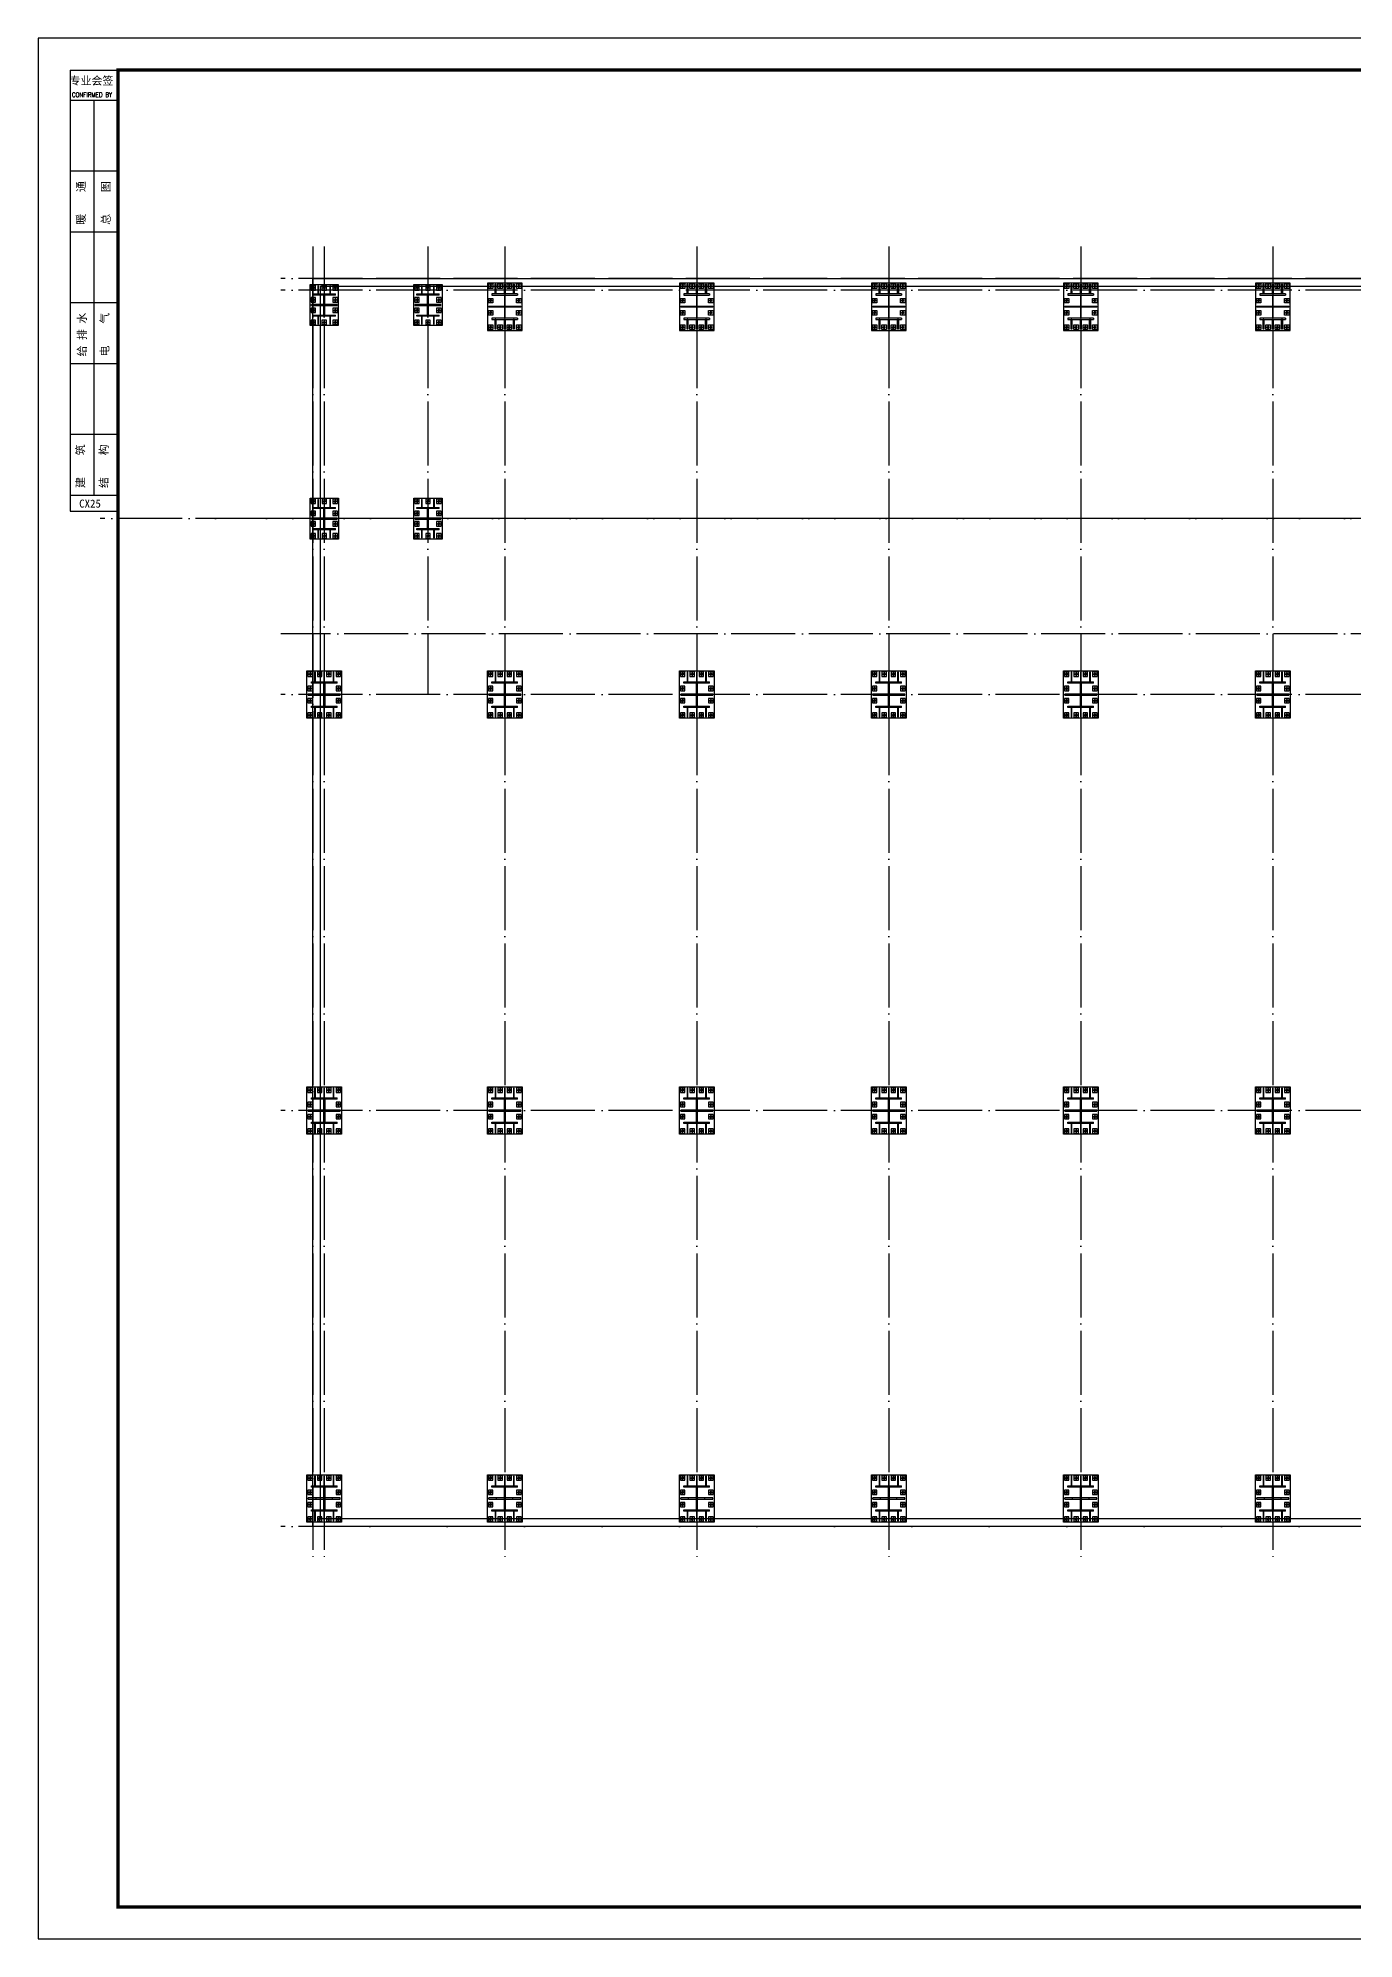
# Model space of a CAD drawing. Extents: x -138012 to 2129925, y -311560 to 0.
# Drawn here: x 530520 to 571642, y -195960 to -136560 of the extents above; entities that cross this region are included whole.
import ezdxf

# ---------------------------------------------------------------- set-up
doc = ezdxf.new("R2010")
doc.units = 0
doc.header["$LTSCALE"] = 1000
doc.header["$MEASUREMENT"] = 0
doc.linetypes.add('DOTE', pattern=[2.42, 2, -0.2, 0.02, -0.2])
doc.layers.get('0').update_dxf_attribs({"linetype": 'CONTINUOUS'})
for name, color, linetype in [('10', 7, 'CONTINUOUS'), ('BOLT', 7, 'CONTINUOUS'), ('DOTE', 253, 'DOTE'), ('PUB_TITLE', 4, 'CONTINUOUS'), ('TEXT', 7, 'CONTINUOUS'), ('图框', 4, 'CONTINUOUS'), ('柱_主零件_实线', 2, 'CONTINUOUS'), ('柱_零件_实线', 3, 'CONTINUOUS'), ('柱构件', 2, 'CONTINUOUS'), ('索引标注', 253, 'CONTINUOUS'), ('螺栓组-普通_实线', 253, 'CONTINUOUS')]:
    doc.layers.add(name, color=color, linetype=linetype)
doc.styles.add('iIcon2', font='')
doc.styles.add('MIMI-TKWZ', font='romanc.shx', dxfattribs={"width": 0.75, "oblique": 15, "bigfont": 'bigfont.shx'})
doc.styles.get('iIcon2').set_extended_font_data('SimSun')

# ---------------------------------------------------------------- blocks, each defined once
blk = doc.blocks.new('A$C73615854')
at = {"layer": 'BOLT'}
blk.add_hatch(color=256, dxfattribs=at).paths.add_polyline_path([(120, -84), (-12, 180), (120, 444), (252, 180)])
for p, q in [((-144, 180, 302), (384, 180, 302)), ((120, -84, 302), (-12, 180, 302)), ((120, 420, 302), (0, 180, 302)), ((120, -216, 302), (120, 576, 302)), ((120, 444, 302), (252, 180, 302)), ((120, -84, 302), (252, 180, 302))]:
    blk.add_line(p, q, dxfattribs=at)
blk = doc.blocks.new('5435234')
at = {"layer": '柱_主零件_实线'}
for p, q in [((544904, -169897), (544904, -169876)), ((544904, -169876), (545304, -169876)), ((545304, -169897), (545304, -169876)), ((545304, -169897), (544904, -169897)), ((545098, -170255), (545098, -169897)), ((545098, -169932), (545111, -169932)), ((545111, -169897), (545111, -170255)), ((544904, -170276), (544904, -170255)), ((544904, -170255), (545304, -170255)), ((545304, -170276), (544904, -170276)), ((545098, -170220), (545111, -170220)), ((545304, -170276), (545304, -170255))]:
    blk.add_line(p, q, dxfattribs=at)
at = {"layer": '柱_零件_实线'}
for p, q in [((544834, -170446), (544834, -169706)), ((544834, -169706), (545374, -169706)), ((544919, -169721), (544849, -169721)), ((544849, -169721), (544849, -169791)), ((544849, -169791), (544919, -169791)), ((544919, -169791), (544919, -169721)), ((544954, -169726), (544954, -169876)), ((544966, -169726), (544954, -169726)), ((544966, -169801), (544954, -169801)), ((544966, -169876), (544954, -169876)), ((544966, -169876), (544966, -169726)), ((545067, -169721), (544997, -169721)), ((544997, -169721), (544997, -169791)), ((544997, -169791), (545067, -169791)), ((545067, -169791), (545067, -169721)), ((545110, -169726), (545098, -169726)), ((545098, -169726), (545098, -169876)), ((545110, -169801), (545098, -169801)), ((545110, -169876), (545098, -169876)), ((545110, -169876), (545110, -169726)), ((545211, -169721), (545141, -169721)), ((545141, -169721), (545141, -169791)), ((545141, -169791), (545211, -169791)), ((545211, -169791), (545211, -169721)), ((545254, -169726), (545242, -169726)), ((545242, -169726), (545242, -169876)), ((545254, -169801), (545242, -169801)), ((545254, -169876), (545242, -169876)), ((545254, -169876), (545254, -169726)), ((545359, -169721), (545289, -169721)), ((545289, -169721), (545289, -169791)), ((545289, -169791), (545359, -169791)), ((545359, -169791), (545359, -169721)), ((545374, -169706), (545374, -170446)), ((544849, -169946), (544849, -170016)), ((544919, -169946), (544849, -169946)), ((544849, -170016), (544919, -170016)), ((544849, -170136), (544849, -170206)), ((544919, -170136), (544849, -170136)), ((545098, -170068), (544855, -170068)), ((544855, -170084), (544855, -170068)), ((544855, -170084), (545098, -170084)), ((544919, -170016), (544919, -169946)), ((544919, -170206), (544919, -170136)), ((544976, -170084), (544976, -170068)), ((545098, -170084), (545098, -170068)), ((545354, -170068), (545111, -170068)), ((545111, -170084), (545111, -170068)), ((545111, -170084), (545354, -170084)), ((545233, -170084), (545233, -170068)), ((545289, -169946), (545289, -170016)), ((545359, -169946), (545289, -169946)), ((545289, -170016), (545359, -170016)), ((545289, -170136), (545289, -170206)), ((545359, -170136), (545289, -170136)), ((545354, -170084), (545354, -170068)), ((545359, -170016), (545359, -169946)), ((545359, -170206), (545359, -170136)), ((545374, -170446), (544834, -170446)), ((544849, -170206), (544919, -170206)), ((544849, -170361), (544849, -170431)), ((544919, -170361), (544849, -170361)), ((544849, -170431), (544919, -170431)), ((544919, -170431), (544919, -170361)), ((544954, -170276), (544954, -170426)), ((544966, -170276), (544954, -170276)), ((544966, -170351), (544954, -170351)), ((544966, -170426), (544954, -170426)), ((544966, -170426), (544966, -170276)), ((545067, -170361), (544997, -170361)), ((544997, -170361), (544997, -170431)), ((544997, -170431), (545067, -170431)), ((545067, -170431), (545067, -170361)), ((545098, -170276), (545098, -170426)), ((545110, -170276), (545098, -170276)), ((545110, -170351), (545098, -170351)), ((545110, -170426), (545098, -170426)), ((545110, -170426), (545110, -170276)), ((545211, -170361), (545141, -170361)), ((545141, -170361), (545141, -170431)), ((545141, -170431), (545211, -170431)), ((545211, -170431), (545211, -170361)), ((545242, -170276), (545242, -170426)), ((545254, -170276), (545242, -170276)), ((545254, -170351), (545242, -170351)), ((545254, -170426), (545242, -170426)), ((545254, -170426), (545254, -170276)), ((545289, -170206), (545359, -170206)), ((545289, -170361), (545289, -170431)), ((545359, -170361), (545289, -170361)), ((545289, -170431), (545359, -170431)), ((545359, -170431), (545359, -170361))]:
    blk.add_line(p, q, dxfattribs=at)
at = {"layer": '螺栓组-普通_实线', "color": 253}
for p, q in [((544904, -169756), (544864, -169756)), ((544884, -169726), (544884, -169786)), ((545052, -169756), (545012, -169756)), ((545032, -169726), (545032, -169786)), ((545196, -169756), (545156, -169756)), ((545176, -169726), (545176, -169786)), ((545344, -169756), (545304, -169756)), ((545324, -169726), (545324, -169786)), ((544904, -169981), (544864, -169981)), ((544904, -170171), (544864, -170171)), ((544884, -169951), (544884, -170011)), ((544884, -170141), (544884, -170201)), ((545344, -169981), (545304, -169981)), ((545344, -170171), (545304, -170171)), ((545324, -169951), (545324, -170011)), ((545324, -170141), (545324, -170201)), ((544904, -170396), (544864, -170396)), ((544884, -170366), (544884, -170426)), ((545052, -170396), (545012, -170396)), ((545032, -170366), (545032, -170426)), ((545196, -170396), (545156, -170396)), ((545176, -170366), (545176, -170426)), ((545344, -170396), (545304, -170396)), ((545324, -170366), (545324, -170426))]:
    blk.add_line(p, q, dxfattribs=at)
at = {"xscale": -0.0897212969721295, "yscale": 0.08972129691392183, "zscale": 0.08972129688271649, "rotation": 180}
for p in [(544873, -169740, -27), (545021, -169740, -27), (545165, -169740, -27), (545313, -169740, -27), (544873, -169965, -27), (544873, -170155, -27), (545313, -169965, -27), (545313, -170155, -27), (544873, -170380, -27), (545021, -170380, -27), (545165, -170380, -27), (545313, -170380, -27)]:
    blk.add_blockref('A$C73615854', p, dxfattribs=at)
blk = doc.blocks.new('345235')
at = {"layer": '柱_主零件_实线'}
for p, q in [((544904, -182457), (544904, -182436)), ((544904, -182436), (545304, -182436)), ((545304, -182457), (544904, -182457)), ((545098, -182815), (545098, -182457)), ((545098, -182492), (545111, -182492)), ((545111, -182457), (545111, -182815)), ((545304, -182457), (545304, -182436)), ((544904, -182836), (544904, -182815)), ((544904, -182815), (545304, -182815)), ((545304, -182836), (544904, -182836)), ((545098, -182780), (545111, -182780)), ((545304, -182836), (545304, -182815))]:
    blk.add_line(p, q, dxfattribs=at)
at = {"layer": '柱_零件_实线'}
for p, q in [((544834, -183006), (544834, -182266)), ((544834, -182266), (545374, -182266)), ((544919, -182281), (544849, -182281)), ((544849, -182281), (544849, -182351)), ((544849, -182351), (544919, -182351)), ((544919, -182351), (544919, -182281)), ((544954, -182286), (544954, -182436)), ((544966, -182286), (544954, -182286)), ((544966, -182436), (544966, -182286)), ((545067, -182281), (544997, -182281)), ((544997, -182281), (544997, -182351)), ((544997, -182351), (545067, -182351)), ((545067, -182351), (545067, -182281)), ((545110, -182286), (545098, -182286)), ((545098, -182286), (545098, -182436)), ((545110, -182436), (545110, -182286)), ((545211, -182281), (545141, -182281)), ((545141, -182281), (545141, -182351)), ((545141, -182351), (545211, -182351)), ((545211, -182351), (545211, -182281)), ((545254, -182286), (545242, -182286)), ((545242, -182286), (545242, -182436)), ((545254, -182436), (545254, -182286)), ((545359, -182281), (545289, -182281)), ((545289, -182281), (545289, -182351)), ((545289, -182351), (545359, -182351)), ((545359, -182351), (545359, -182281)), ((545374, -182266), (545374, -183006)), ((544849, -182506), (544849, -182576)), ((544919, -182506), (544849, -182506)), ((544849, -182576), (544919, -182576)), ((545098, -182628), (544855, -182628)), ((544855, -182644), (544855, -182628)), ((544855, -182644), (545098, -182644)), ((544919, -182576), (544919, -182506)), ((544966, -182361), (544954, -182361)), ((544966, -182436), (544954, -182436)), ((544976, -182644), (544976, -182628)), ((545110, -182361), (545098, -182361)), ((545110, -182436), (545098, -182436)), ((545098, -182644), (545098, -182628)), ((545354, -182628), (545111, -182628)), ((545111, -182644), (545111, -182628)), ((545111, -182644), (545354, -182644)), ((545233, -182644), (545233, -182628)), ((545254, -182361), (545242, -182361)), ((545254, -182436), (545242, -182436)), ((545289, -182506), (545289, -182576)), ((545359, -182506), (545289, -182506)), ((545289, -182576), (545359, -182576)), ((545354, -182644), (545354, -182628)), ((545359, -182576), (545359, -182506)), ((544849, -182696), (544849, -182766)), ((544919, -182696), (544849, -182696)), ((544849, -182766), (544919, -182766)), ((544849, -182921), (544849, -182991)), ((544919, -182921), (544849, -182921)), ((544919, -182766), (544919, -182696)), ((544919, -182991), (544919, -182921)), ((544954, -182836), (544954, -182986)), ((544966, -182836), (544954, -182836)), ((544966, -182911), (544954, -182911)), ((544966, -182986), (544966, -182836)), ((545067, -182921), (544997, -182921)), ((544997, -182921), (544997, -182991)), ((545067, -182991), (545067, -182921)), ((545098, -182836), (545098, -182986)), ((545110, -182836), (545098, -182836)), ((545110, -182911), (545098, -182911)), ((545110, -182986), (545110, -182836)), ((545211, -182921), (545141, -182921)), ((545141, -182921), (545141, -182991)), ((545211, -182991), (545211, -182921)), ((545242, -182836), (545242, -182986)), ((545254, -182836), (545242, -182836)), ((545254, -182911), (545242, -182911)), ((545254, -182986), (545254, -182836)), ((545289, -182696), (545289, -182766)), ((545359, -182696), (545289, -182696)), ((545289, -182766), (545359, -182766)), ((545289, -182921), (545289, -182991)), ((545359, -182921), (545289, -182921)), ((545359, -182766), (545359, -182696)), ((545359, -182991), (545359, -182921)), ((545374, -183006), (544834, -183006)), ((544849, -182991), (544919, -182991)), ((544966, -182986), (544954, -182986)), ((544997, -182991), (545067, -182991)), ((545110, -182986), (545098, -182986)), ((545141, -182991), (545211, -182991)), ((545254, -182986), (545242, -182986)), ((545289, -182991), (545359, -182991))]:
    blk.add_line(p, q, dxfattribs=at)
at = {"layer": '螺栓组-普通_实线', "color": 253}
for p, q in [((544904, -182316), (544864, -182316)), ((544884, -182286), (544884, -182346)), ((545052, -182316), (545012, -182316)), ((545032, -182286), (545032, -182346)), ((545196, -182316), (545156, -182316)), ((545176, -182286), (545176, -182346)), ((545344, -182316), (545304, -182316)), ((545324, -182286), (545324, -182346)), ((544904, -182541), (544864, -182541)), ((544884, -182511), (544884, -182571)), ((545344, -182541), (545304, -182541)), ((545324, -182511), (545324, -182571)), ((544904, -182731), (544864, -182731)), ((544884, -182701), (544884, -182761)), ((544884, -182926), (544884, -182986)), ((545032, -182926), (545032, -182986)), ((545176, -182926), (545176, -182986)), ((545344, -182731), (545304, -182731)), ((545324, -182701), (545324, -182761)), ((545324, -182926), (545324, -182986)), ((544904, -182956), (544864, -182956)), ((545052, -182956), (545012, -182956)), ((545196, -182956), (545156, -182956)), ((545344, -182956), (545304, -182956))]:
    blk.add_line(p, q, dxfattribs=at)
at = {"xscale": -0.0897212969721295, "yscale": 0.08972129691392183, "zscale": 0.08972129688271649, "rotation": 180}
for p in [(544873, -182300, -27), (545021, -182300, -27), (545165, -182300, -27), (545313, -182300, -27), (544873, -182525, -27), (545313, -182525, -27), (544873, -182715, -27), (544873, -182940, -27), (545021, -182940, -27), (545165, -182940, -27), (545313, -182715, -27), (545313, -182940, -27)]:
    blk.add_blockref('A$C73615854', p, dxfattribs=at)
blk = doc.blocks.new('34523452')
at = {"layer": '柱_主零件_实线'}
for p, q in [((544904, -144316), (544904, -144337)), ((545304, -144316), (544904, -144316)), ((544904, -144337), (545304, -144337)), ((545098, -144337), (545098, -144695)), ((545111, -144695), (545111, -144337)), ((545304, -144316), (545304, -144337)), ((545098, -144372), (545111, -144372)), ((544904, -144695), (544904, -144716)), ((545304, -144695), (544904, -144695)), ((544904, -144716), (545304, -144716)), ((545098, -144660), (545111, -144660)), ((545304, -144695), (545304, -144716))]:
    blk.add_line(p, q, dxfattribs=at)
at = {"layer": '柱_零件_实线'}
for p, q in [((544834, -144146), (544834, -144886)), ((545374, -144146), (544834, -144146)), ((544849, -144231), (544849, -144161)), ((544849, -144161), (544919, -144161)), ((544919, -144231), (544849, -144231)), ((544919, -144161), (544919, -144231)), ((544954, -144316), (544954, -144166)), ((544966, -144166), (544954, -144166)), ((544966, -144241), (544954, -144241)), ((544966, -144316), (544954, -144316)), ((544966, -144166), (544966, -144316)), ((544997, -144161), (545067, -144161)), ((544997, -144231), (544997, -144161)), ((545067, -144231), (544997, -144231)), ((545067, -144161), (545067, -144231)), ((545098, -144316), (545098, -144166)), ((545110, -144166), (545098, -144166)), ((545110, -144241), (545098, -144241)), ((545110, -144316), (545098, -144316)), ((545110, -144166), (545110, -144316)), ((545141, -144161), (545211, -144161)), ((545141, -144231), (545141, -144161)), ((545211, -144231), (545141, -144231)), ((545211, -144161), (545211, -144231)), ((545242, -144316), (545242, -144166)), ((545254, -144166), (545242, -144166)), ((545254, -144241), (545242, -144241)), ((545254, -144316), (545242, -144316)), ((545254, -144166), (545254, -144316)), ((545289, -144231), (545289, -144161)), ((545289, -144161), (545359, -144161)), ((545359, -144231), (545289, -144231)), ((545359, -144161), (545359, -144231)), ((545374, -144886), (545374, -144146)), ((544849, -144456), (544849, -144386)), ((544849, -144386), (544919, -144386)), ((544919, -144456), (544849, -144456)), ((544849, -144646), (544849, -144576)), ((544849, -144576), (544919, -144576)), ((544855, -144508), (545098, -144508)), ((544855, -144508), (544855, -144524)), ((545098, -144524), (544855, -144524)), ((544919, -144386), (544919, -144456)), ((544919, -144576), (544919, -144646)), ((544976, -144508), (544976, -144524)), ((545098, -144508), (545098, -144524)), ((545111, -144508), (545354, -144508)), ((545111, -144508), (545111, -144524)), ((545354, -144524), (545111, -144524)), ((545233, -144508), (545233, -144524)), ((545289, -144456), (545289, -144386)), ((545289, -144386), (545359, -144386)), ((545359, -144456), (545289, -144456)), ((545289, -144646), (545289, -144576)), ((545289, -144576), (545359, -144576)), ((545354, -144508), (545354, -144524)), ((545359, -144386), (545359, -144456)), ((545359, -144576), (545359, -144646)), ((544834, -144886), (545374, -144886)), ((544919, -144646), (544849, -144646)), ((544849, -144801), (544919, -144801)), ((544849, -144871), (544849, -144801)), ((544919, -144871), (544849, -144871)), ((544919, -144801), (544919, -144871)), ((544954, -144866), (544954, -144716)), ((544966, -144716), (544954, -144716)), ((544966, -144791), (544954, -144791)), ((544966, -144866), (544954, -144866)), ((544966, -144716), (544966, -144866)), ((544997, -144801), (545067, -144801)), ((544997, -144871), (544997, -144801)), ((545067, -144871), (544997, -144871)), ((545067, -144801), (545067, -144871)), ((545110, -144716), (545098, -144716)), ((545098, -144866), (545098, -144716)), ((545110, -144791), (545098, -144791)), ((545110, -144866), (545098, -144866)), ((545110, -144716), (545110, -144866)), ((545141, -144801), (545211, -144801)), ((545141, -144871), (545141, -144801)), ((545211, -144871), (545141, -144871)), ((545211, -144801), (545211, -144871)), ((545254, -144716), (545242, -144716)), ((545242, -144866), (545242, -144716)), ((545254, -144791), (545242, -144791)), ((545254, -144866), (545242, -144866)), ((545254, -144716), (545254, -144866)), ((545359, -144646), (545289, -144646)), ((545289, -144801), (545359, -144801)), ((545289, -144871), (545289, -144801)), ((545359, -144871), (545289, -144871)), ((545359, -144801), (545359, -144871))]:
    blk.add_line(p, q, dxfattribs=at)
at = {"layer": '螺栓组-普通_实线', "color": 253}
for p, q in [((544904, -144196), (544864, -144196)), ((544884, -144226), (544884, -144166)), ((545052, -144196), (545012, -144196)), ((545032, -144226), (545032, -144166)), ((545196, -144196), (545156, -144196)), ((545176, -144226), (545176, -144166)), ((545344, -144196), (545304, -144196)), ((545324, -144226), (545324, -144166)), ((544904, -144421), (544864, -144421)), ((544904, -144611), (544864, -144611)), ((544884, -144451), (544884, -144391)), ((544884, -144641), (544884, -144581)), ((545344, -144421), (545304, -144421)), ((545344, -144611), (545304, -144611)), ((545324, -144451), (545324, -144391)), ((545324, -144641), (545324, -144581)), ((544904, -144836), (544864, -144836)), ((544884, -144866), (544884, -144806)), ((545052, -144836), (545012, -144836)), ((545032, -144866), (545032, -144806)), ((545196, -144836), (545156, -144836)), ((545176, -144866), (545176, -144806)), ((545344, -144836), (545304, -144836)), ((545324, -144866), (545324, -144806))]:
    blk.add_line(p, q, dxfattribs=at)
at = {"xscale": 0.0897212969721295, "yscale": 0.0897212969721295, "zscale": 0.0897212969721295}
for p in [(544873, -144212, -27), (545021, -144212, -27), (545165, -144212, -27), (545313, -144212, -27), (544873, -144437, -27), (544873, -144627, -27), (545313, -144437, -27), (545313, -144627, -27), (544873, -144852, -27), (545021, -144852, -27), (545165, -144852, -27), (545313, -144852, -27)]:
    blk.add_blockref('A$C73615854', p, dxfattribs=at)
blk = doc.blocks.new('5345234543534')
at = {"layer": '柱构件', "color": 3}
for p, q in [((795473, -233565), (795473, -232925)), ((795473, -232925), (795913, -232925)), ((795558, -232940), (795488, -232940)), ((795488, -232940), (795488, -233010)), ((795488, -233010), (795558, -233010)), ((795488, -233128), (795488, -233198)), ((795558, -233128), (795488, -233128)), ((795558, -233010), (795558, -232940)), ((795558, -233198), (795558, -233128)), ((795593, -232945), (795593, -233070)), ((795605, -232945), (795593, -232945)), ((795605, -233007), (795593, -233007)), ((795605, -233070), (795593, -233070)), ((795605, -233070), (795605, -232945)), ((795728, -232940), (795658, -232940)), ((795658, -232940), (795658, -233010)), ((795658, -233010), (795728, -233010)), ((795728, -233010), (795728, -232940)), ((795793, -232945), (795781, -232945)), ((795781, -232945), (795781, -233070)), ((795793, -233007), (795781, -233007)), ((795793, -233070), (795781, -233070)), ((795793, -233070), (795793, -232945)), ((795898, -232940), (795828, -232940)), ((795828, -232940), (795828, -233010)), ((795828, -233010), (795898, -233010)), ((795828, -233128), (795828, -233198)), ((795898, -233128), (795828, -233128)), ((795898, -233010), (795898, -232940)), ((795898, -233198), (795898, -233128)), ((795913, -232925), (795913, -233565)), ((795488, -233198), (795558, -233198)), ((795488, -233292), (795488, -233362)), ((795558, -233292), (795488, -233292)), ((795488, -233362), (795558, -233362)), ((795687, -233238), (795493, -233238)), ((795493, -233252), (795493, -233238)), ((795493, -233252), (795687, -233252)), ((795558, -233362), (795558, -233292)), ((795590, -233252), (795590, -233238)), ((795593, -233420), (795593, -233545)), ((795605, -233420), (795593, -233420)), ((795605, -233545), (795605, -233420)), ((795687, -233252), (795687, -233238)), ((795893, -233238), (795699, -233238)), ((795699, -233252), (795699, -233238)), ((795699, -233252), (795893, -233252)), ((795781, -233420), (795781, -233545)), ((795793, -233420), (795781, -233420)), ((795793, -233545), (795793, -233420)), ((795796, -233252), (795796, -233238)), ((795828, -233198), (795898, -233198)), ((795828, -233292), (795828, -233362)), ((795898, -233292), (795828, -233292)), ((795828, -233362), (795898, -233362)), ((795893, -233252), (795893, -233238)), ((795898, -233362), (795898, -233292)), ((795913, -233565), (795473, -233565)), ((795488, -233480), (795488, -233550)), ((795558, -233480), (795488, -233480)), ((795488, -233550), (795558, -233550)), ((795558, -233550), (795558, -233480)), ((795605, -233483), (795593, -233483)), ((795605, -233545), (795593, -233545)), ((795728, -233480), (795658, -233480)), ((795658, -233480), (795658, -233550)), ((795658, -233550), (795728, -233550)), ((795728, -233550), (795728, -233480)), ((795793, -233483), (795781, -233483)), ((795793, -233545), (795781, -233545)), ((795828, -233480), (795828, -233550)), ((795898, -233480), (795828, -233480)), ((795828, -233550), (795898, -233550)), ((795898, -233550), (795898, -233480))]:
    blk.add_line(p, q, dxfattribs=at)
at = {"layer": '柱构件'}
for p, q in [((795518, -233089), (795518, -233070)), ((795518, -233070), (795868, -233070)), ((795868, -233089), (795518, -233089)), ((795687, -233401), (795687, -233089)), ((795687, -233124), (795699, -233124)), ((795699, -233089), (795699, -233401)), ((795868, -233089), (795868, -233070)), ((795518, -233420), (795518, -233401)), ((795518, -233401), (795868, -233401)), ((795868, -233420), (795518, -233420)), ((795687, -233366), (795699, -233366)), ((795868, -233420), (795868, -233401))]:
    blk.add_line(p, q, dxfattribs=at)
at = {"xscale": -0.0897212969721295, "yscale": 0.08972129691392183, "zscale": 0.08972129688271649, "rotation": 180}
for p in [(795512, -232959, -27), (795512, -233147, -27), (795682, -232959, -27), (795852, -232959, -27), (795852, -233147, -27), (795512, -233311, -27), (795852, -233311, -27), (795512, -233499, -27), (795682, -233499, -27), (795852, -233499, -27)]:
    blk.add_blockref('A$C73615854', p, dxfattribs=at)
blk = doc.blocks.new('65436')
at = {"layer": '柱构件', "color": 3}
for p, q in [((542484, -144811), (542484, -144171)), ((542484, -144171), (542924, -144171)), ((542569, -144186), (542499, -144186)), ((542499, -144186), (542499, -144256)), ((542499, -144256), (542569, -144256)), ((542569, -144256), (542569, -144186)), ((542604, -144191), (542604, -144316)), ((542616, -144191), (542604, -144191)), ((542616, -144253), (542604, -144253)), ((542616, -144316), (542604, -144316)), ((542616, -144316), (542616, -144191)), ((542739, -144186), (542669, -144186)), ((542669, -144186), (542669, -144256)), ((542669, -144256), (542739, -144256)), ((542739, -144256), (542739, -144186)), ((542804, -144191), (542792, -144191)), ((542792, -144191), (542792, -144316)), ((542804, -144253), (542792, -144253)), ((542804, -144316), (542792, -144316)), ((542804, -144316), (542804, -144191)), ((542909, -144186), (542839, -144186)), ((542839, -144186), (542839, -144256)), ((542839, -144256), (542909, -144256)), ((542909, -144256), (542909, -144186)), ((542924, -144171), (542924, -144811)), ((542499, -144374), (542499, -144444)), ((542569, -144374), (542499, -144374)), ((542499, -144444), (542569, -144444)), ((542499, -144538), (542499, -144608)), ((542569, -144538), (542499, -144538)), ((542499, -144608), (542569, -144608)), ((542698, -144484), (542504, -144484)), ((542504, -144498), (542504, -144484)), ((542504, -144498), (542698, -144498)), ((542569, -144444), (542569, -144374)), ((542569, -144608), (542569, -144538)), ((542601, -144498), (542601, -144484)), ((542698, -144498), (542698, -144484)), ((542904, -144484), (542710, -144484)), ((542710, -144498), (542710, -144484)), ((542710, -144498), (542904, -144498)), ((542807, -144498), (542807, -144484)), ((542839, -144374), (542839, -144444)), ((542909, -144374), (542839, -144374)), ((542839, -144444), (542909, -144444)), ((542839, -144538), (542839, -144608)), ((542909, -144538), (542839, -144538)), ((542839, -144608), (542909, -144608)), ((542904, -144498), (542904, -144484)), ((542909, -144444), (542909, -144374)), ((542909, -144608), (542909, -144538)), ((542924, -144811), (542484, -144811)), ((542499, -144726), (542499, -144796)), ((542569, -144726), (542499, -144726)), ((542499, -144796), (542569, -144796)), ((542569, -144796), (542569, -144726)), ((542604, -144666), (542604, -144791)), ((542616, -144666), (542604, -144666)), ((542616, -144729), (542604, -144729)), ((542616, -144791), (542604, -144791)), ((542616, -144791), (542616, -144666)), ((542739, -144726), (542669, -144726)), ((542669, -144726), (542669, -144796)), ((542669, -144796), (542739, -144796)), ((542739, -144796), (542739, -144726)), ((542792, -144666), (542792, -144791)), ((542804, -144666), (542792, -144666)), ((542804, -144729), (542792, -144729)), ((542804, -144791), (542792, -144791)), ((542804, -144791), (542804, -144666)), ((542839, -144726), (542839, -144796)), ((542909, -144726), (542839, -144726)), ((542839, -144796), (542909, -144796)), ((542909, -144796), (542909, -144726))]:
    blk.add_line(p, q, dxfattribs=at)
at = {"layer": '柱构件'}
for p, q in [((542529, -144335), (542529, -144316)), ((542529, -144316), (542879, -144316)), ((542879, -144335), (542529, -144335)), ((542698, -144647), (542698, -144335)), ((542710, -144335), (542710, -144647)), ((542879, -144335), (542879, -144316)), ((542698, -144370), (542710, -144370)), ((542698, -144612), (542710, -144612)), ((542529, -144666), (542529, -144647)), ((542529, -144647), (542879, -144647)), ((542879, -144666), (542529, -144666)), ((542879, -144666), (542879, -144647))]:
    blk.add_line(p, q, dxfattribs=at)
at = {"xscale": -0.0897212969721295, "yscale": 0.08972129691392183, "zscale": 0.08972129688271649, "rotation": 180}
for p in [(542523, -144205, -27), (542693, -144205, -27), (542863, -144205, -27), (542523, -144393, -27), (542523, -144557, -27), (542863, -144393, -27), (542863, -144557, -27), (542523, -144745, -27), (542693, -144745, -27), (542863, -144745, -27)]:
    blk.add_blockref('A$C73615854', p, dxfattribs=at)
blk = doc.blocks.new('654634')
at = {"layer": '图框'}
for p, q in [((71967, -136041), (73467, -136041)), ((71967, -136041), (71967, -149325)), ((71967, -136987), (73467, -136987)), ((71967, -139193), (73467, -139193)), ((71967, -141099), (73467, -141099)), ((71967, -143306), (73467, -143306)), ((71967, -145212), (73467, -145212)), ((71967, -147419), (73467, -147419)), ((71967, -149325), (73467, -149325)), ((71967, -149325), (71967, -149825)), ((71967, -149825), (73467, -149825))]:
    blk.add_line(p, q, dxfattribs=at)
blk.add_lwpolyline([(72717, -149325), (72717, -136987)], dxfattribs=at)
at = {"layer": '图框', "style": 'iIcon2'}
for s, p in [('专业会签', (71956, -136500)), ('CX25', (72252, -149714))]:
    blk.add_text(s, height=250, dxfattribs=at).set_placement(p)
at = {"layer": '图框', "style": 'MIMI-TKWZ', "width": 0.75}
blk.add_text('CONFIRMED BY', height=145, dxfattribs=at).set_placement((72026, -136885))
at = {"layer": '图框', "style": 'iIcon2'}
for s, p in [('暖    通', (72436, -140877)), ('总    图', (73213, -140877)), ('给 排 水', (72469, -144990)), ('电    气', (73176, -144990)), ('建    筑', (72418, -149103)), ('结    构', (73149, -149103))]:
    blk.add_text(s, height=250, rotation=90, dxfattribs=at).set_placement(p)

msp = doc.modelspace()

# ---------------------------------------------------------------- linework, layer by layer
at = {"layer": 'DOTE', "color": 8, "linetype": 'DOTE'}
for p, q in [((539104.206, -143075.986), (539104.206, -184075.986)), ((539464.206, -143075.986), (539464.206, -184075.986)), ((542704.206, -143075.986), (542704.206, -157075.986)), ((545104.206, -143075.986), (545104.206, -184075.986)), ((551104.206, -143075.986), (551104.206, -184075.986)), ((557104.206, -143075.986), (557104.206, -184075.986)), ((563104.206, -143075.986), (563104.206, -184075.986)), ((569104.206, -143075.986), (569104.206, -184075.986)), ((618104.206, -144075.986), (538104.206, -144075.986)), ((618104.206, -144435.986), (538104.206, -144435.986)), ((612464.206, -151575.986), (532464.206, -151575.986)), ((615704.206, -151575.986), (535704.206, -151575.986)), ((617104.206, -151575.986), (538104.206, -151575.986)), ((617104.206, -155175.986), (538104.206, -155175.986)), ((618104.206, -157075.986), (538104.206, -157075.986)), ((618104.206, -170075.986), (538104.206, -170075.986)), ((618104.206, -183075.986), (538104.206, -183075.986))]:
    msp.add_line(p, q, dxfattribs=at)
at = {"layer": 'PUB_TITLE'}
msp.add_lwpolyline([(530519.739, -195959.99), (656619.739, -195959.99), (656619.739, -136559.99), (530519.739, -136559.99)], close=True, dxfattribs=at)
at = {"layer": 'PUB_TITLE', "const_width": 100}
msp.add_lwpolyline([(533019.739, -194959.99), (655619.739, -194959.99), (655619.739, -137559.99), (533019.739, -137559.99)], close=True, dxfattribs=at)
at = {"layer": 'TEXT'}
for points in [[(539104.206, -144075.986), (617104.206, -144075.986), (617104.206, -183075.986), (539104.206, -183075.986)], [(539344.206, -144315.986), (616864.206, -144315.986), (616864.206, -182835.986), (539344.206, -182835.986)]]:
    msp.add_lwpolyline(points, close=True, dxfattribs=at)

# ---------------------------------------------------------------- block references
at = {"layer": '10', "xscale": 2, "yscale": 2, "zscale": 2}
for p in [(-1051921.641, 314913.778), (-1048681.641, 314913.778)]:
    msp.add_blockref('5345234543534', p, dxfattribs=at)
at = {"layer": 'TEXT'}
msp.add_blockref('654634', (459552.956, -1518.542), dxfattribs=at)
at = {"layer": '索引标注', "xscale": 2, "yscale": 2, "zscale": 2}
for name, p in [('65436', (-545944.206, 144075.986)), ('65436', (-542704.206, 144075.986)), ('34523452', (-545104.206, 144075.986)), ('34523452', (-539104.206, 144075.986)), ('34523452', (-533104.206, 144075.986)), ('34523452', (-527104.206, 144075.986)), ('34523452', (-521104.206, 144075.986)), ('5435234', (-550744.206, 183075.986)), ('5435234', (-545104.206, 183075.986)), ('5435234', (-539104.206, 183075.986)), ('5435234', (-533104.206, 183075.986)), ('5435234', (-527104.206, 183075.986)), ('5435234', (-521104.206, 183075.986)), ('5435234', (-550744.206, 170075.986)), ('5435234', (-545104.206, 170075.986)), ('5435234', (-539104.206, 170075.986)), ('5435234', (-533104.206, 170075.986)), ('5435234', (-527104.206, 170075.986)), ('5435234', (-521104.206, 170075.986)), ('345235', (-550744.206, 183075.986)), ('345235', (-545104.206, 183075.986)), ('345235', (-539104.206, 183075.986)), ('345235', (-533104.206, 183075.986)), ('345235', (-527104.206, 183075.986)), ('345235', (-521104.206, 183075.986))]:
    msp.add_blockref(name, p, dxfattribs=at)

doc.saveas('drawing.dxf')
